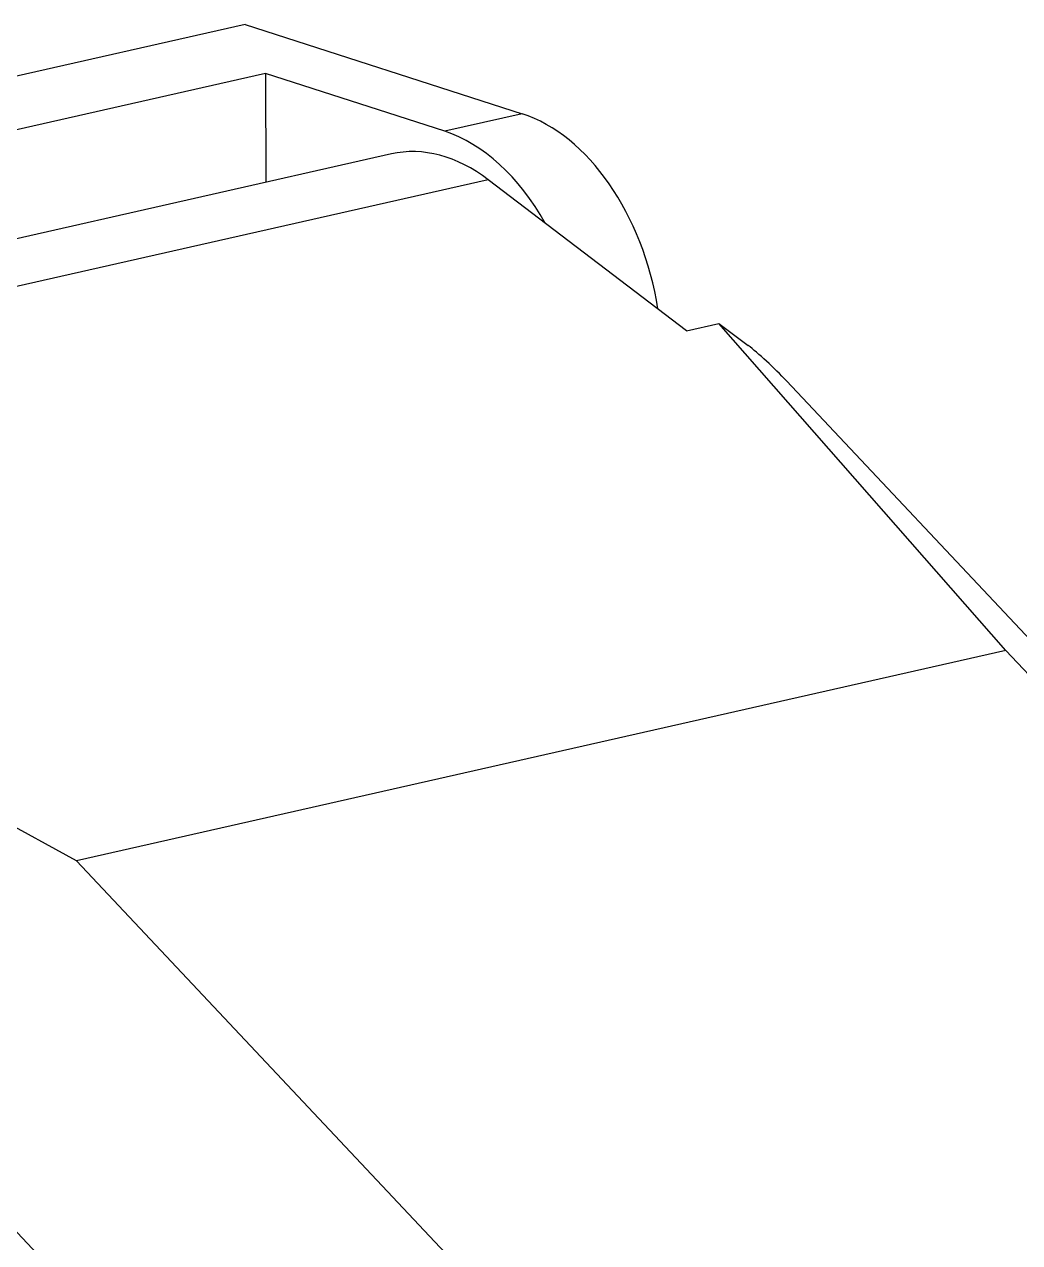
# Model space of a CAD drawing. Header units: millimetres. Extents: x -210 to 210, y -148 to 148.
# Drawn here: x 113.33 to 141.31, y -4.38 to 29.85 of the extents above; entities that cross this region are included whole.
import ezdxf

# ---------------------------------------------------------------- set-up
doc = ezdxf.new("R2010")
doc.units = ezdxf.units.MM
doc.layers.get('0').update_dxf_attribs({"lineweight": 18})

msp = doc.modelspace()

# ---------------------------------------------------------------- linework, layer by layer
at = {"color": 7, "lineweight": 30}
for p, q in [((119.536, 29.853), (84.343, 21.894)), ((120.112, 28.472), (89.272, 21.498)), ((126.371, 25.487), (96.146, 18.652)), ((134.752, 19.836), (173.032, -20.838)), ((140.922, 12.259), (114.799, 6.351)), ((156.434, -4.223), (140.922, 12.259)), ((136.632, -29.069), (98.353, 11.605)), ((130.311, -10.13), (114.799, 6.351))]:
    msp.add_line(p, q, dxfattribs=at)
at = {"color": 7, "lineweight": 30, "ltscale": 0.20452}
msp.add_line((119.536, 29.853), (127.322, 27.341), dxfattribs=at)
at = {"color": 7, "lineweight": 30, "ltscale": 0.132213}
msp.add_line((125.145, 26.849), (120.112, 28.472), dxfattribs=at)
at = {"color": 7, "lineweight": 30, "ltscale": 0.076466}
msp.add_line((120.112, 28.472), (120.116, 25.414), dxfattribs=at)
at = {"color": 7, "lineweight": 30, "ltscale": 0.055796}
msp.add_line((127.322, 27.341), (125.145, 26.849), dxfattribs=at)
at = {"color": 7, "lineweight": 30, "ltscale": 0.327823}
msp.add_line((123.645, 26.212), (110.855, 23.319), dxfattribs=at)
at = {"color": 7, "lineweight": 30, "ltscale": 0.175082}
msp.add_line((131.943, 21.245), (126.371, 25.487), dxfattribs=at)
at = {"color": 7, "lineweight": 30, "ltscale": 0.023219}
msp.add_line((131.943, 21.245), (132.849, 21.449), dxfattribs=at)
at = {"color": 7, "lineweight": 30, "ltscale": 0.025891}
msp.add_line((132.849, 21.449), (133.677, 20.828), dxfattribs=at)
at = {"color": 7, "lineweight": 30, "ltscale": 0.305828}
msp.add_line((140.922, 12.259), (132.849, 21.449), dxfattribs=at)
at = {"color": 7, "lineweight": 30, "ltscale": 0.405843}
msp.add_line((114.799, 6.351), (100.56, 14.148), dxfattribs=at)
at = {"color": 7, "lineweight": 30}
for centre, major_axis, ratio, start_param, end_param in [((127.114, 21.574), (-1.323, 5.852), 0.668226, 4.610076, 5.906548), ((124.937, 21.081), (-1.323, 5.852), 0.668226, 5.130711, 5.906548), ((124.968, 20.359), (-1.323, 5.852), 0.668226, 5.610224, 6.283185), ((134.273, 20.194), (-0.763, 0.726), 0.080718, 4.114019, 5.682076)]:
    msp.add_ellipse(centre, major_axis=major_axis, ratio=ratio, start_param=start_param, end_param=end_param, dxfattribs=at)

doc.saveas('drawing.dxf')
